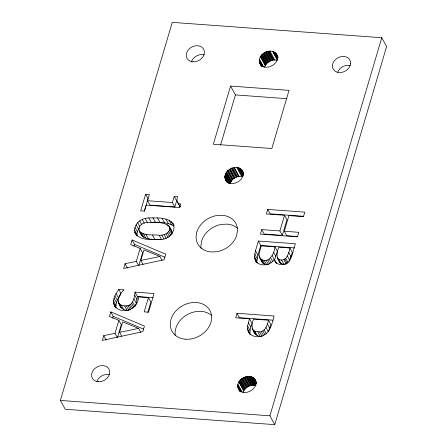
<?xml version="1.0" encoding="UTF-8"?>
<svg xmlns="http://www.w3.org/2000/svg" width="447" height="447" viewBox="0 0 447 447"><rect width="100%" height="100%" fill="white"/><g stroke="black" fill="none" stroke-linecap="round" stroke-linejoin="round"><path stroke-width="0.67" d="M267.831 264.652C263.166 265.501 260.975 260.942 259.444 257.366C258.193 253.51 260.45 249.599 261.244 245.867L274.933 246.873L277.352 251.292L274.592 260.02M247.549 328.735L247.616 325.992L249.493 318.812L235.681 317.8L237.016 313.274L274.078 315.995C272.094 324.041 269.48 335.384 259.483 336.602C254.265 337.468 247.951 334.563 247.549 328.735L250.242 334.311M249.968 333.16L250.035 330.411L251.912 323.237L249.493 318.812M261.489 66.212C252.376 55.534 274 43.532 277.973 57.171M239.536 390.762C231.591 380.755 251.806 369.568 256.014 381.565M254.494 256.511L255.488 250.789L258.377 241.034L295.439 243.755C292.623 250.527 292.813 260.646 285.035 264.076C280.906 265.635 275.151 264.082 274.218 259.266C270.167 267.217 254.544 267.094 254.494 256.511L256.913 260.931L257.209 263.127L254.79 258.701M256.913 260.931L257.908 255.215L260.797 245.453L258.377 241.034M118.388 302.625C119.936 305.424 123.512 305.983 126.451 305.916L128.87 310.335C116.896 310.972 115.153 296.221 123.925 290.209L124.02 289.891L118.768 289.5C114.963 294.299 111.214 301.647 115.354 307.38M126.451 305.916C133.1 305.418 134.731 297.551 134.983 292.12L154.075 293.523L148.549 312.196L144.197 311.872L148.415 297.613L138.559 296.886C138.486 309.43 121.025 316.18 114.141 305.167M132.563 302.066L134.983 306.486L136.313 303.323L137.408 296.54L134.983 292.12M159.182 235.239C164.06 235.731 171.145 232.624 169.424 226.707C163.893 220.963 154.237 222.93 146.985 222.444C142.666 222.461 137.659 226.132 139.179 230.859C141.772 240.849 153.785 239.056 161.602 239.659L159.182 235.239C152.712 234.384 144.007 236.256 139.179 230.859M171.994 233.736L171.844 231.127L169.424 226.707M226.746 181.873C218.477 171.531 239.871 160.333 243.554 173.291M172.961 223.304C177.152 231.624 167.91 239.933 159.747 239.626C151.483 239.514 139.162 241 134.748 232.284C133.228 224.148 141.241 217.94 148.795 217.935C157.266 218.002 169.569 216.627 174.174 225.512M137.117 236.128C136.681 233.317 137.62 230.356 139.285 228.093M237.62 167.653L242.464 176.498C237.396 175.369 231.769 178.593 230.121 183.505L225.282 174.66M113.572 303.122L115.991 307.542C115.538 302.731 117.98 298.205 120.796 294.495M60.395 400.423L172.257 22.35L381.766 37.738L386.605 46.577L274.743 424.65L65.234 409.262L60.395 400.423L269.904 415.811L274.743 424.65M118.863 320.315L115.013 333.317L103.743 335.641L102.329 340.418L142.789 331.668L144.437 326.092L110.772 311.894L109.42 316.465L118.863 320.315L121.282 324.734L117.628 337.088M140.157 248.387L136.313 261.394L125.043 263.719L123.629 268.496L164.088 259.746L165.736 254.17L132.072 239.972L130.714 244.543L140.157 248.387L142.576 252.812L138.922 265.166M145.593 194.261L140.688 210.85L144.47 211.129L146.253 205.095L179.655 207.548L180.705 204.005C176.576 204.011 176.42 199.496 177.604 196.607L174.218 196.362L172.391 202.53L174.816 206.95L149.974 205.128L147.555 200.709L149.376 194.534L145.593 194.261L148.013 198.68L144.286 211.291M112.61 318.275L113.192 316.314L110.772 311.894M133.91 246.353L134.491 244.392L132.072 239.972M121.707 336.239L119.589 332.367L122.696 321.879L138.62 328.394L140.738 332.266M143.006 264.317L140.889 260.445L143.995 249.957L159.92 256.472L162.037 260.338M174.816 206.95L176.638 200.781L174.218 196.362M147.767 312.403L150.835 302.032L148.415 297.613M230.568 86.064L213.359 144.225L271.826 148.521L289.036 90.355L230.568 86.064L235.407 94.904L220.572 145.046M261.758 229.602L260.417 234.127L297.478 236.849L298.819 232.323L284.281 231.255L288.918 215.599L303.452 216.666L304.793 212.141L267.731 209.419L266.39 213.945L284.538 215.281L286.957 219.7L282.325 235.357L264.177 234.021L261.758 229.602L279.9 230.937L282.325 235.357M259.444 257.366C266.719 266.205 274.626 254.622 274.933 246.873M279.9 230.937L284.538 215.281M259.651 331.925C265.468 331.445 267.3 324.947 268.507 320.208L253.7 319.124C249.784 325.606 253.22 337.429 262.071 336.345L259.651 331.925L254.863 331.261L252.857 329.618M277.196 257.617C284.08 265.071 289.343 254.052 289.891 247.968L279.04 247.174C275.453 252.907 276.497 265.741 285.672 264.104M268.675 331.322L270.932 324.634L268.507 320.208M289.159 261.4L292.31 252.393L289.891 247.968M269.904 415.811L381.766 37.738M264.523 67.469C265.987 62.155 272.15 58.831 277.425 60.278L272.586 51.433M242.989 392.606C244.531 387.353 250.722 384.062 255.935 385.565L251.097 376.726M140.889 260.445L159.92 256.472M119.589 332.367L138.62 328.394M171.38 221.645L173.799 226.065C167.128 221.958 158.797 222.07 151.215 222.355L148.795 217.935M235.407 94.904L286.918 98.686M147.555 200.709L172.391 202.53M303.781 216.309L270.15 213.839L267.731 209.419M297.78 236.491L286.706 235.681L284.281 231.255M260.797 245.453L294.428 247.923M137.408 296.54L153.086 297.691M273.067 320.164L239.436 317.694L237.016 313.274M134.491 244.392L164.982 257.248M113.192 316.314L143.683 329.171M259.875 63.262C265.015 73.023 282.554 62.72 276.034 53.634M254.723 379.162C260.551 388.504 243.185 398.132 238.245 388.404M171.844 231.127L168.525 225.523M280.191 262.981L279.431 260.964M262.573 262.97L261.478 260.322M179.582 206.263L180.024 207.05L177.163 201.843M276.291 53.886L277.263 55.657M275.838 53.333L277.771 56.87M277.291 56.305L277.933 57.484M275.318 52.93L277.9 57.646M274.855 52.472L277.76 57.78M274.519 52.299L277.743 58.194M274.229 52.075L277.777 58.557M273.581 51.824L277.777 59.485M272.977 51.517L277.498 59.764M269.96 51.047L274.799 59.887M269.195 51.148L274.033 59.987M268.44 51.181L273.279 60.021M268.016 51.299L272.854 60.138M267.585 51.355L272.43 60.194M266.842 51.623L271.681 60.462M266.082 51.83L270.927 60.669M265.691 52.036L270.53 60.876M265.272 52.187L270.111 61.027M264.596 52.606L269.435 61.451M263.892 52.975L268.731 61.82M263.551 53.26L268.39 62.099M263.171 53.495L268.01 62.334M262.613 54.037L267.451 62.882M262.003 54.54L266.842 63.385M261.741 54.88L266.58 63.72M261.428 55.188L266.267 64.027M261.02 55.814L265.859 64.659M260.551 56.423L265.395 65.262M260.389 56.791L265.227 65.631M259.45 59.239L263.646 66.899M259.422 59.909L263.294 66.983M259.316 60.591L262.545 66.486M259.372 60.948L261.953 65.664M259.355 61.328L261.936 66.044M259.523 61.949L261.78 66.078M260.975 64.921L261.624 66.1M259.618 62.597L261.556 66.134M288.606 252.315L291.031 256.734M241.872 170.218L243.419 173.168M241.257 169.609L243.514 173.738M240.67 168.983L243.252 173.699M240.542 168.905L243.442 174.213M240.436 168.804L243.341 174.107M239.631 168.39L243.179 174.878M287.354 256.03L289.779 260.45M238.849 167.949L243.045 175.615M238.692 167.916L242.889 175.576M238.558 167.843L243.079 176.096M236.698 167.435L241.536 176.274M285.812 258.411L288.231 262.836M284.901 259.154L287.32 263.574M234.189 167.502L239.028 176.341M234.021 167.508L238.86 176.353M283.862 259.623L286.281 264.043M233.01 167.787L237.849 176.632M231.999 168.033L236.837 176.878M231.837 168.111L236.675 176.956M231.663 168.161L236.508 177.001M281.414 259.863L283.834 264.283M230.725 168.653L235.563 177.493M229.769 169.111L234.614 177.956M229.629 169.223L234.468 178.062M229.473 169.307L234.312 178.146M278.654 259.221L281.074 263.641M228.663 169.977L233.502 178.817M273.413 252.013L275.833 256.433M227.83 170.625L232.669 179.465M227.719 170.76L232.563 179.599M227.584 170.871L232.423 179.711M226.964 171.676L231.803 180.515M272.173 255.6L276.637 263.685M274.017 259.249L275.833 262.568M226.311 172.464L231.149 181.303M226.238 172.615L231.077 181.454M226.132 172.749L230.97 181.588M225.741 173.632L230.579 182.477M225.31 174.509L230.155 183.348M225.215 174.811L230.06 183.656M270.681 257.885L272.497 261.199M225.081 175.716L229.277 183.376M224.908 176.615L228.456 183.102M224.925 176.766L228.473 183.248M224.897 176.917L228.126 182.812M225.025 177.777L227.612 182.493M225.12 178.649L227.115 182.315M269.223 259.199L271.038 262.512M267.725 259.936L269.843 263.803M266.06 260.232L268.485 264.652M264.116 260.227L266.535 264.652M262.378 259.947L264.797 264.373M261.093 259.4L263.512 263.819M259.059 255.902L259.964 257.556M255.488 250.789L257.908 255.215M254.729 253.957L257.148 258.377M255.606 260.797L256.511 262.45M267.401 323.958L269.82 328.383M266.026 327.489L268.446 331.909M264.188 329.914L266.306 333.78M262.842 330.914L264.959 334.781M261.327 331.585L263.451 335.451M257.813 331.942L260.238 336.362M254.863 331.261L257.282 335.68M253.773 330.573L256.192 334.993M252.175 328.277L255.276 334.038M248.359 322.656L250.778 327.075M247.616 325.992L250.035 330.411M178.342 203.251L180.158 206.57M248.091 331.048L249.907 334.362M169.067 220.282L171.486 224.701M254.365 378.721L255.98 381.665M255.734 381.649L256.377 382.828M253.801 378.257L256.382 382.973M253.287 377.749L256.192 383.051M253.019 377.609L256.243 383.504M252.795 377.424L256.019 383.319M165.982 219.203L168.402 223.629M252.086 377.134L255.958 384.208M251.41 376.787L255.93 385.04M169.748 228.154L172.168 232.574M250.812 376.609L255.656 385.448M167.072 224.562L167.675 225.668M250.007 376.503L254.846 385.348M169.486 229.898L171.905 234.317M249.219 376.346L254.064 385.185M248.884 376.363L253.723 385.202M162.127 218.41L164.546 222.835M248.566 376.324L253.404 385.163M168.726 231.619L170.843 235.491M247.711 376.413L252.555 385.258M246.873 376.452L251.711 385.297M246.532 376.547L251.376 385.387M167.58 232.948L169.698 236.815M246.196 376.586L251.035 385.426M245.358 376.871L250.203 385.711M157.495 217.901L159.914 222.321M244.515 377.106L249.359 385.945M166.049 233.926L168.167 237.798M244.202 377.268L249.04 386.107M243.872 377.38L248.711 386.225M243.107 377.838L247.951 386.677M164.144 234.619L166.262 238.491M242.319 378.251L247.163 387.091M242.05 378.475L246.895 387.314M241.749 378.654L246.588 387.499M152.88 217.728L155.299 222.153M241.112 379.252L245.951 388.097M161.87 235.049L163.988 238.916M240.436 379.816L245.274 388.655M240.229 380.084L245.068 388.924M239.972 380.324L244.811 389.164M239.503 381.017L244.347 389.862M238.983 381.693L243.822 390.533M238.854 381.989L243.693 390.829M237.916 384.359L242.112 392.019M237.865 385.107L241.414 391.589M237.748 385.862L240.978 391.756M237.793 386.147L241.022 392.041M237.77 386.448L240.352 391.164M237.944 387.147L240.201 391.276M239.156 389.84L240.123 391.611M238.05 387.867L239.989 391.404M145.236 218.51L147.655 222.93M152.477 235.027L154.902 239.447M142.207 219.466L144.325 223.332M139.682 220.812L141.8 224.679M145.912 234.262L148.337 238.681M137.642 222.578L139.76 226.45M143.453 233.703L145.873 238.122M141.537 232.982L143.956 237.402M136.084 224.763L138.503 229.182M140.079 232.038L142.498 236.457M135.011 227.367L137.43 231.786M134.536 229.982L136.955 234.407M134.748 232.284L136.564 235.597M136.313 261.394L138.732 265.814M125.043 263.719L127.462 268.139M134.681 295.154L137.106 299.574M133.893 298.903L136.313 303.323M131.647 303.34L133.765 307.212M130.518 304.379L132.636 308.246M129.339 305.133L131.457 309M128.004 305.653L130.423 310.073M118.768 289.5L121.193 293.925M124.624 305.904L127.043 310.324M116.024 293.495L118.444 297.914M121.293 305.206L123.718 309.626M118.047 301.362L120.165 305.228M114.879 295.847L117.304 300.267M119.114 303.725L121.534 308.145M114.019 298.261L116.438 302.68M113.516 300.803L115.935 305.223M115.175 306.893L115.779 308M115.013 333.317L117.432 337.736M103.743 335.641L106.168 340.061M242.386 171.229C246.453 180.353 230.334 188.606 225.584 179.683M120.466 305.782L120.807 307.044M141.274 233.837L141.598 235.278M254.455 331.635L254.594 332.697M175.325 335.703A21.612 17.327 -28.7 0 1 187.232 314.649A21.612 17.327 -28.7 0 1 211.537 315.375M191.394 61.954A9.488 7.605 -28.7 0 1 204.212 54.83M201.1 248.225A21.612 17.327 -28.7 0 1 200.921 245.554L201.714 240.754A21.612 17.327 -28.7 0 1 221.963 224.321L227.311 224.137A21.612 17.327 -28.7 0 1 237.53 228.283M96.91 381.336A9.488 7.605 -28.7 0 1 109.56 374.731M337.703 72.263A9.488 7.605 -28.7 0 1 346.844 65.323L349.18 65.329A9.488 7.605 -28.7 0 1 350.28 65.536M196.876 231.909L196.082 236.709A21.612 17.327 -28.7 0 0 211.085 251.946L216.432 251.762A21.612 17.327 -28.7 0 0 236.681 235.329L237.474 230.529A21.612 17.327 -28.7 0 0 222.472 215.298L217.125 215.476A21.612 17.327 -28.7 0 0 196.876 231.909M350.565 63.457L350.124 65.564A9.488 7.605 -28.7 0 1 339.407 72.565A9.488 7.605 -28.7 0 1 332.495 64.832A9.488 7.605 -28.7 0 1 342.005 56.484L344.335 56.49A9.488 7.605 -28.7 0 1 350.565 63.457M98.284 381.716A9.488 7.605 -28.7 0 0 109.454 370.194A9.488 7.605 -28.7 0 0 94.267 369.077A9.488 7.605 -28.7 0 0 98.284 381.716M185.533 339.212A21.612 17.327 -28.7 0 0 210.978 312.967A21.612 17.327 -28.7 0 0 176.375 310.425A21.612 17.327 -28.7 0 0 185.533 339.212M192.936 61.815A9.488 7.605 -28.7 0 0 204.106 50.287A9.488 7.605 -28.7 0 0 188.919 49.176A9.488 7.605 -28.7 0 0 192.936 61.815"/></g></svg>
